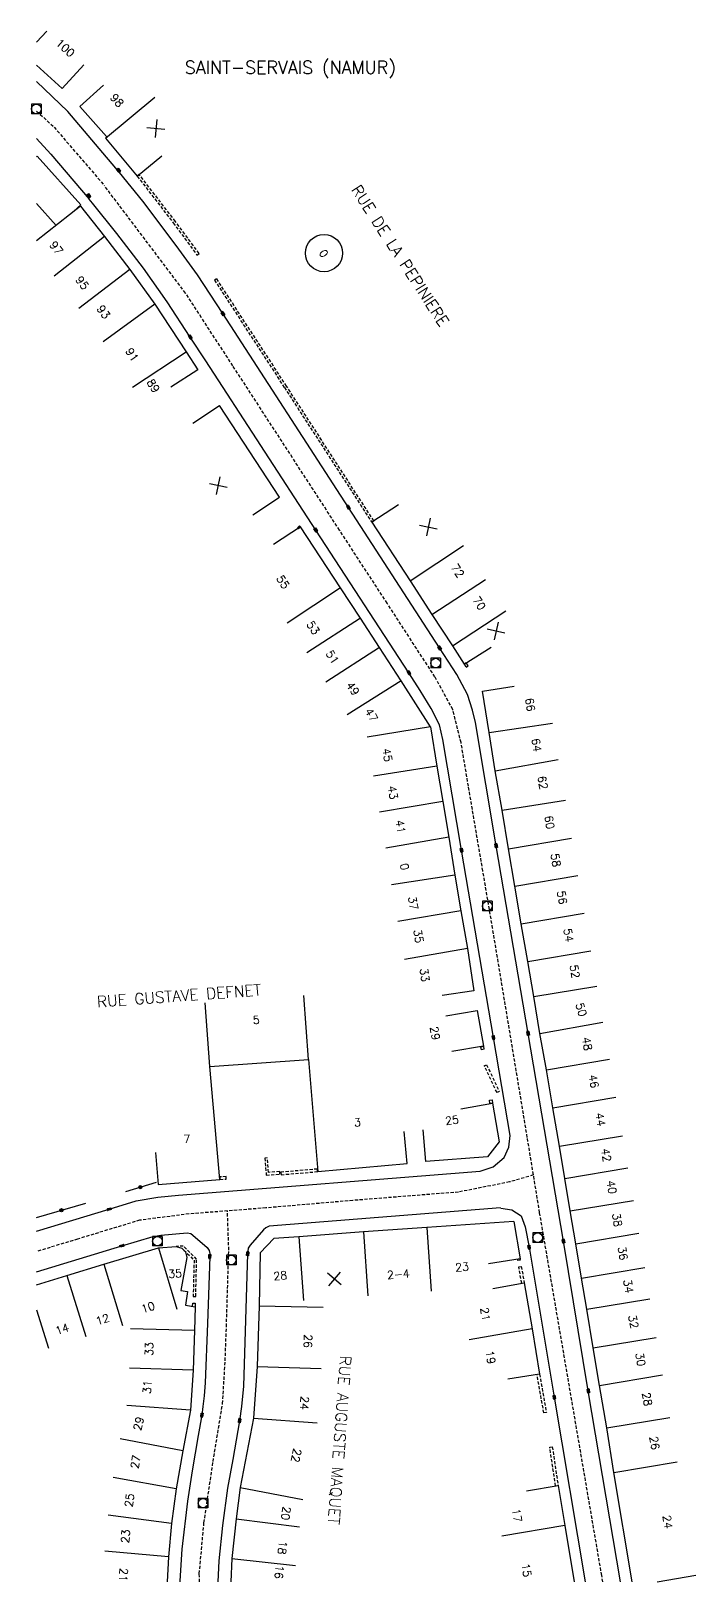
# Model space of a CAD drawing. Header units: millimetres. Extents: x 184999 to 186001, y 128999 to 130000.
# Drawn here: x 184999.1 to 185103.1, y 129000 to 129242.3 of the extents above; entities that cross this region are included whole.
import ezdxf
from ezdxf.enums import TextEntityAlignment as Align

# ---------------------------------------------------------------- set-up
doc = ezdxf.new("R2010")
doc.units = ezdxf.units.MM
doc.linetypes.add('DASHED', pattern=[0.75, 0.5, -0.25])
doc.layers.get('0').update_dxf_attribs({"linetype": 'CONTINUOUS'})
for name, color, linetype in [('W0001', 6, 'DASHED'), ('W0008', 7, 'CONTINUOUS'), ('W0100', 7, 'CONTINUOUS'), ('W0112', 1, 'DASHED'), ('W0322', 7, 'CONTINUOUS'), ('W0400', 7, 'CONTINUOUS'), ('W0420', 7, 'CONTINUOUS'), ('W0980', 7, 'CONTINUOUS'), ('W0989', 7, 'CONTINUOUS'), ('W0991', 7, 'CONTINUOUS'), ('W1102', 7, 'CONTINUOUS')]:
    doc.layers.add(name, color=color, linetype=linetype)
doc.styles.get("Standard").update_dxf_attribs({"font": 'romans.shx', "width": 0.85})

# ---------------------------------------------------------------- blocks, each defined once
blk = doc.blocks.new('T400')
for p, q in [((-0.15, 0.3), (0.15, 0.3)), ((-0.15, -0.25), (-0.15, 0.3)), ((-0.15, 0.15), (0.15, 0.15)), ((-0.15, 0), (0.15, 0)), ((0.15, 0.3), (0.15, -0.25)), ((-0.15, -0.15), (0.15, -0.15)), ((-0.15, -0.25), (-0.15, -0.3)), ((-0.15, -0.3), (0.15, -0.3)), ((0.15, -0.3), (0.15, -0.25))]:
    blk.add_line(p, q)
blk = doc.blocks.new('T420')
for p, q in [((0.75, 0.75), (-0.75, 0.75)), ((-0.75, 0.75), (-0.75, -0.75)), ((0.75, 0.75), (0.75, -0.75)), ((0.75, -0.75), (-0.75, -0.75))]:
    blk.add_line(p, q)
blk.add_ellipse((0, 0), major_axis=(-0.53, 0.53), ratio=1, start_param=3.926991, end_param=10.210176)
blk = doc.blocks.new('t322o')
at = {"color": 0, "linetype": 'Continuous'}
for radius in [0.25, 0.15]:
    blk.add_circle((0, 0), radius, dxfattribs=at)
blk = doc.blocks.new('t991o')
at = {"color": 0, "linetype": 'Continuous'}
for p, q in [((-1, 1), (1, -1)), ((-1, -1), (1, 1))]:
    blk.add_line(p, q, dxfattribs=at)

msp = doc.modelspace()

# ---------------------------------------------------------------- linework, layer by layer
at = {"layer": 'W0001'}
for points in [[(185000, 129229.78), (185002.74, 129227.27), (185010.6, 129218.13)], [(185088.51, 129000), (185088.34, 129001.02), (185078.63, 129057.71), (185076.7, 129069.46), (185071.28, 129102.12), (185069.75, 129111.09), (185067.5, 129124.32), (185066.35, 129131.12), (185065.05, 129136.31), (185062.27, 129141.39), (185054.8, 129152.89), (185047.35, 129164.32), (185030.69, 129189.97), (185023.28, 129201.35), (185010.6, 129218.13)], [(185077.66, 129063.58), (185073.94, 129062.49), (185065.95, 129060.91), (185049.43, 129059.6), (185035.83, 129058.43), (185023.83, 129057.5), (185016.11, 129056.51), (185006.41, 129053.57), (185000, 129051.62)], [(185025.46, 129000), (185025.43, 129001.3), (185026.16, 129009.25), (185027.59, 129018.82), (185029.07, 129027.86), (185029.48, 129034.56), (185029.67, 129039.87), (185030.04, 129051.85), (185029.83, 129057.96)]]:
    msp.add_lwpolyline(points, dxfattribs=at)
at = {"layer": 'W0008'}
for points in [[(185012.98, 129220.21), (185004.86, 129229.74), (185000, 129234.4)], [(185000, 129225.48), (185002.25, 129223.04), (185008.23, 129216.05)], [(185091.29, 129000), (185086.24, 129029.84), (185082.35, 129053.25), (185076.84, 129085.71), (185071.84, 129115.02), (185068.58, 129134.29), (185068.16, 129136.21), (185067.37, 129138.62), (185065.68, 129141.79), (185063, 129145.91), (185048.74, 129167.88), (185029.13, 129198.14), (185025.14, 129204.21), (185021.81, 129208.81), (185016.59, 129215.7), (185012.98, 129220.21)], [(185000, 129054.8), (185011.34, 129058.24), (185015.58, 129059.54), (185018.93, 129060.12), (185022.18, 129060.42), (185069.32, 129064.17), (185071.39, 129064.83), (185073.1, 129066.31), (185073.83, 129067.95), (185074.03, 129069.73), (185071.41, 129085.06), (185066.43, 129114.33), (185063.5, 129131.63), (185062.96, 129133.88), (185061.67, 129136.48), (185059.96, 129139.29), (185058.2, 129142.04), (185043.64, 129164.34), (185026.43, 129190.77), (185024.01, 129194.49), (185020.41, 129200), (185016.69, 129205.23), (185012.53, 129210.65), (185008.76, 129215.39), (185008.23, 129216.05)], [(185072.53, 129058.43), (185036.34, 129055.58), (185035.83, 129055.33), (185035.48, 129055.03), (185033.37, 129052.64), (185033.07, 129052.15), (185032.99, 129051.27), (185032.34, 129030.6), (185032.04, 129027.41), (185031.73, 129025.2), (185030.69, 129019.13), (185029.86, 129014.67), (185029.06, 129008.82), (185028.51, 129003.29), (185028.34, 129000)], [(185072.59, 129058.41), (185074.3, 129058.12), (185075.75, 129057.19), (185076.39, 129055.48), (185076.98, 129052.32), (185080.92, 129028.86), (185085.74, 129000)], [(185000, 129048.44), (185013.34, 129052.52), (185018.21, 129053.95), (185019.42, 129054.19), (185023.51, 129054.55), (185024.09, 129054.46), (185024.41, 129054.17), (185026.65, 129052.27), (185026.97, 129051.77), (185027.1, 129051.29), (185027.07, 129050.85), (185026.72, 129040.38), (185026.35, 129031.13), (185026.19, 129029.08), (185026.01, 129027.4), (185025.83, 129026.08), (185025.25, 129022.9), (185024.3, 129017.37), (185023.6, 129012.65), (185022.71, 129005.14), (185022.39, 129000.2), (185022.39, 129000)]]:
    msp.add_lwpolyline(points, dxfattribs=at)
at = {"layer": 'W0100'}
for p, q in [((185004, 129233.31), (185007.38, 129237)), ((185006.74, 129230.48), (185010.48, 129233.81)), ((185010.92, 129225.79), (185006.74, 129230.48)), ((185000, 129215.36), (185003.08, 129211.93)), ((185024.43, 129181.03), (185028.61, 129183.77)), ((185018.6, 129067.09), (185019, 129062.1))]:
    msp.add_line(p, q, dxfattribs=at)
for points in [[(185004, 129233.31), (185000, 129236.98)], [(185010.79, 129225.58), (185015.73, 129219.62), (185019.57, 129222.82)], [(185000, 129222.66), (185000.09, 129222.74), (185006.92, 129215.14), (185005.31, 129213.7)], [(185006.87, 129214.92), (185010.59, 129210.21), (185014.56, 129205.04), (185018.48, 129199.64), (185023.37, 129192.15), (185025.18, 129189.38), (185021, 129186.64)], [(185033.79, 129166.73), (185037.97, 129169.47), (185028.61, 129183.77)], [(185056.57, 129168.29), (185052.39, 129165.54), (185058.37, 129156.41), (185061.8, 129151.14), (185065, 129146.25), (185066.83, 129143.38), (185071.05, 129146.06)], [(185061.55, 129133.59), (185057.01, 129140.78), (185053.6, 129146.01), (185050.65, 129150.58), (185047.5, 129155.31), (185041.23, 129164.82), (185037.05, 129162.07)], [(185093.11, 129000), (185090.25, 129017.1), (185089.11, 129024.07), (185087.97, 129030.67), (185087, 129036.59), (185086, 129042.6), (185085.19, 129047.48), (185084.27, 129052.82), (185083.42, 129057.99), (185082.56, 129063.05), (185081.73, 129068.09), (185080.7, 129074.06), (185079.68, 129079.99), (185078.66, 129085.71), (185077.71, 129091.44), (185076.76, 129096.91), (185075.74, 129102.8), (185074.73, 129108.69), (185073.76, 129114.55), (185072.78, 129120.55), (185071.67, 129126.72), (185070.76, 129132.7), (185069.71, 129139.17), (185074.64, 129139.97)], [(185061.55, 129133.59), (185062.55, 129127.47), (185063.48, 129121.92), (185064.45, 129116.37), (185065.36, 129110.44), (185066.32, 129104.86), (185067.35, 129098.96), (185068.33, 129092.35), (185063.38, 129091.62)], [(185063.96, 129088.43), (185068.89, 129089.26), (185069.84, 129083.68), (185064.91, 129082.85)], [(185019, 129062.1), (185028.65, 129062.88), (185027.07, 129080.51), (185042.52, 129081.64), (185043.94, 129064.11), (185057.9, 129065.4), (185057.44, 129070.37)], [(185066.33, 129073.94), (185071.26, 129074.79), (185072.3, 129068.77), (185070.46, 129066.44), (185060.83, 129065.67), (185060.43, 129070.65)], [(185074.61, 129056.31), (185061.01, 129055.4), (185051.08, 129054.69), (185040.97, 129053.92), (185037.06, 129053.66), (185034.96, 129051.42), (185034.77, 129043.15), (185034.48, 129033.66), (185033.9, 129025.57), (185031.82, 129014.75), (185031.2, 129009.84), (185030.54, 129003.67), (185030.37, 129000)], [(185074.6, 129056.32), (185075.57, 129050.5), (185070.64, 129049.68)], [(185000, 129046.42), (185004.74, 129047.89), (185010.52, 129049.65), (185019.06, 129052.21), (185021.81, 129052.43), (185022.71, 129052.17), (185023.28, 129051.56), (185023.46, 129050.68), (185022.56, 129045.53), (185023.58, 129045.37), (185023.27, 129043.27), (185024.78, 129043), (185024.68, 129039.27), (185024.49, 129033.09), (185024.05, 129026.84), (185022.87, 129020.51), (185021.81, 129014.57), (185021.1, 129009.14), (185020.64, 129003.93), (185020.42, 129000)], [(185071.3, 129045.86), (185076.23, 129046.72), (185077.48, 129039.57), (185078.61, 129032.48), (185073.67, 129031.69)], [(185076.59, 129014.22), (185081.52, 129015.05), (185082.57, 129008.82), (185084.03, 129000)]]:
    msp.add_lwpolyline(points, dxfattribs=at)
at = {"layer": 'W0112'}
for p, q in [((185010.97, 129225.73), (185010.92, 129225.79)), ((185015.73, 129219.62), (185021.36, 129212.33)), ((185021.36, 129212.33), (185025.07, 129207.3)), ((185027.8, 129203.38), (185038.73, 129186.6)), ((185038.73, 129186.6), (185052.39, 129165.54)), ((185041.08, 129164.98), (185040.79, 129164.7)), ((185041.23, 129164.82), (185041.08, 129164.98)), ((185066.83, 129143.38), (185067.14, 129142.91)), ((185067.14, 129142.91), (185067.48, 129143.14)), ((185069.93, 129083.23), (185069.54, 129083.15)), ((185069.84, 129083.68), (185069.93, 129083.23)), ((185070.34, 129080.81), (185072.33, 129076.62)), ((185071.26, 129074.79), (185070.86, 129074.76)), ((185071.21, 129075.3), (185071.26, 129074.79)), ((185072.33, 129076.62), (185071.97, 129076.45)), ((185035.66, 129066.22), (185035.9, 129063.55)), ((185028.65, 129062.88), (185029.65, 129062.95)), ((185029.65, 129062.95), (185029.63, 129063.35)), ((185035.9, 129063.55), (185038.03, 129063.71)), ((185038.22, 129063.62), (185043.93, 129064.11)), ((185043.93, 129064.11), (185043.9, 129064.51)), ((185022.93, 129052.48), (185021.81, 129052.43)), ((185023.01, 129051.85), (185024.62, 129050.28)), ((185075.21, 129050.23), (185075.18, 129050.44)), ((185075.59, 129050.37), (185075.57, 129050.5)), ((185075.59, 129050.37), (185075.61, 129050.29)), ((185075.61, 129050.29), (185075.21, 129050.23)), ((185075.76, 129049.3), (185076.23, 129046.72)), ((185024.81, 129043.56), (185024.79, 129043)), ((185079.29, 129026.41), (185078.22, 129032.41)), ((185078.61, 129032.48), (185079.68, 129026.49)), ((185079.68, 129026.49), (185079.29, 129026.41)), ((185080.61, 129021.12), (185081.49, 129015.23)), ((185081.49, 129015.23), (185081.52, 129015.05))]:
    msp.add_line(p, q, dxfattribs=at)
for points in [[(185021.68, 129212.57), (185016.04, 129219.87), (185015.73, 129219.62)], [(185025.07, 129207.3), (185025.4, 129207.54), (185021.68, 129212.57)], [(185039.07, 129186.82), (185028.13, 129203.6), (185027.8, 129203.38)], [(185052.39, 129165.54), (185052.72, 129165.76), (185039.07, 129186.82)], [(185040.79, 129164.7), (185040.95, 129164.54), (185041.23, 129164.82)], [(185067.48, 129143.14), (185067.15, 129143.6), (185066.83, 129143.38)], [(185069.54, 129083.15), (185069.45, 129083.6), (185069.84, 129083.68)], [(185071.97, 129076.45), (185069.98, 129080.64), (185070.34, 129080.81)], [(185070.86, 129074.76), (185070.81, 129075.27), (185071.21, 129075.3)], [(185036.26, 129063.98), (185036.06, 129066.25), (185035.66, 129066.22)], [(185029.63, 129063.35), (185028.62, 129063.28), (185028.65, 129062.88)], [(185038.03, 129063.71), (185038, 129064.11), (185036.26, 129063.98)], [(185043.9, 129064.51), (185038.18, 129064.02), (185038.22, 129063.62)], [(185024.87, 129044.6), (185025.02, 129050.44), (185022.93, 129052.48)], [(185024.62, 129050.28), (185024.47, 129044.61), (185024.87, 129044.6)], [(185075.83, 129046.65), (185075.37, 129049.23), (185075.76, 129049.3)], [(185024.39, 129043.07), (185024.41, 129043.58), (185024.81, 129043.56)], [(185081.12, 129014.99), (185080.21, 129021.06), (185080.61, 129021.12)]]:
    msp.add_lwpolyline(points, dxfattribs=at)
at = {"layer": 'W0322'}
for p, q in [((185013.93, 129061), (185018.76, 129062.44)), ((185000, 129056.93), (185007.68, 129059.19))]:
    msp.add_line(p, q, dxfattribs=at)
at = {"layer": 'W1102'}
for p, q in [((185000, 129240.57), (185001.6, 129242.29)), ((185010.79, 129225.58), (185018.48, 129231.96)), ((185006.87, 129214.92), (185000, 129209.51)), ((185010.59, 129210.21), (185002.74, 129204.01)), ((185014.56, 129205.04), (185006.62, 129198.95)), ((185018.48, 129199.64), (185010.39, 129193.76)), ((185015, 129186.68), (185023.37, 129192.15)), ((185058.37, 129156.41), (185066.73, 129161.9)), ((185047.5, 129155.31), (185039.17, 129149.77)), ((185061.8, 129151.14), (185070.19, 129156.6)), ((185050.65, 129150.58), (185042.25, 129145.14)), ((185065, 129146.25), (185073.37, 129151.73)), ((185053.6, 129146.01), (185045.23, 129140.55)), ((185057.01, 129140.78), (185048.55, 129135.45)), ((185061.55, 129133.59), (185051.68, 129131.98)), ((185070.76, 129132.7), (185080.65, 129134.19)), ((185071.67, 129126.72), (185081.51, 129128.49)), ((185062.55, 129127.47), (185052.68, 129125.86)), ((185063.48, 129121.92), (185053.61, 129120.28)), ((185072.78, 129120.55), (185082.65, 129122.16)), ((185064.45, 129116.37), (185054.6, 129114.64)), ((185073.76, 129114.55), (185083.62, 129116.19)), ((185065.36, 129110.44), (185055.48, 129108.92)), ((185074.73, 129108.69), (185084.59, 129110.38)), ((185066.32, 129104.86), (185056.46, 129103.18)), ((185075.74, 129102.8), (185085.6, 129104.5)), ((185067.35, 129098.96), (185057.5, 129097.23)), ((185076.76, 129096.91), (185086.61, 129098.62)), ((185042.52, 129081.64), (185041.79, 129091.62)), ((185077.71, 129091.44), (185087.57, 129093.08)), ((185027.07, 129080.51), (185026.34, 129090.48)), ((185078.66, 129085.71), (185088.5, 129087.46)), ((185079.68, 129079.99), (185089.53, 129081.7)), ((185080.7, 129074.06), (185090.56, 129075.76)), ((185081.73, 129068.09), (185091.6, 129069.71)), ((185082.56, 129063.05), (185092.42, 129064.71)), ((185083.42, 129057.99), (185093.28, 129059.62)), ((185061.01, 129055.4), (185061.67, 129045.43)), ((185040.97, 129053.92), (185041.73, 129043.95)), ((185051.08, 129054.69), (185051.79, 129044.72)), ((185084.27, 129052.82), (185094.13, 129054.51)), ((185019.06, 129052.21), (185021.93, 129042.63)), ((185004.74, 129047.89), (185007.71, 129038.34)), ((185010.52, 129049.65), (185013.43, 129040.08)), ((185085.19, 129047.48), (185095.05, 129049.13)), ((185034.77, 129043.15), (185044.77, 129042.92)), ((185086, 129042.6), (185095.87, 129044.24)), ((185000, 129042.53), (185001.84, 129036.51)), ((185024.68, 129039.27), (185014.69, 129039.54)), ((185077.48, 129039.57), (185067.63, 129037.85)), ((185087, 129036.59), (185096.87, 129038.21)), ((185024.49, 129033.09), (185014.5, 129033.39)), ((185034.48, 129033.66), (185044.48, 129033.36)), ((185087.97, 129030.67), (185097.83, 129032.37)), ((185024.05, 129026.84), (185014.08, 129027.55)), ((185033.9, 129025.57), (185043.87, 129024.85)), ((185089.11, 129024.07), (185098.98, 129025.68)), ((185022.87, 129020.51), (185013.04, 129022.35)), ((185090.25, 129017.1), (185100.11, 129018.75)), ((185021.81, 129014.57), (185011.96, 129016.33)), ((185031.82, 129014.75), (185041.64, 129012.87)), ((185021.1, 129009.14), (185011.18, 129010.44)), ((185031.2, 129009.84), (185041.12, 129008.59)), ((185082.57, 129008.82), (185072.71, 129007.16)), ((185020.64, 129003.93), (185010.68, 129004.8)), ((185030.54, 129003.67), (185040.48, 129002.6)), ((185097, 129000), (185103.07, 129001.04))]:
    msp.add_line(p, q, dxfattribs=at)
msp.add_circle((185044.93, 129207.59), 2.91, dxfattribs=at)

# ---------------------------------------------------------------- block references
at = {"layer": 'W0322'}
for p, rotation in [((185016.21, 129061.68), 16.5345661004005), ((185003.89, 129058.07), 16.40379897419598)]:
    msp.add_blockref('t322o', p, dxfattribs=dict(at, rotation=rotation))
at = {"layer": 'W0400'}
for p, rotation in [((185012.82, 129220.55), 39.73022275161932), ((185008.17, 129216.56), 39.86684214185923), ((185029.13, 129198.14), 212.9372618934692), ((185024.01, 129194.49), 32.98684515194286), ((185048.74, 129167.88), 212.9852903974875), ((185043.64, 129164.34), 33.13995685559843), ((185063, 129145.91), 213.0302094757349), ((185058.2, 129142.04), 32.65159399736585), ((185066.43, 129114.33), 9.645667515212262), ((185071.84, 129115.02), 189.6711078813277), ((185071.41, 129085.06), 9.70115394112569), ((185076.84, 129085.71), 189.6313244305838), ((185011.34, 129058.24), 286.9101009260996), ((185013.34, 129052.52), 106.9926448409098), ((185082.35, 129053.25), 189.4486810243967), ((185027.07, 129050.85), 356.6082679793122), ((185032.99, 129051.27), 175.1101964237536), ((185076.98, 129052.32), 10.59264501662269), ((185080.92, 129028.86), 9.51307098549977), ((185086.24, 129029.84), 189.5891288637869), ((185025.83, 129026.08), 352.1875259330619), ((185031.73, 129025.2), 172.0649717230541)]:
    msp.add_blockref('T400', p, dxfattribs=dict(at, rotation=rotation))
at = {"layer": 'W0420'}
for p in [(184999.95, 129230.12), (185062.38, 129143.55), (185070.46, 129105.59), (185018.89, 129053.24), (185078.31, 129053.79), (185030.42, 129050.3), (185026.03, 129012.31)]:
    msp.add_blockref('T420', p, dxfattribs=at)
at = {"layer": 'W0991'}
for p, rotation in [((185018.64, 129227.07), 309.6778093301847), ((185028.42, 129171.27), 123.2050766635369), ((185061.23, 129164.82), 303.2451860013672), ((185071.83, 129148.57), 302.3758141084829), ((185046.55, 129047.33), 184.3589867254871)]:
    msp.add_blockref('t991o', p, dxfattribs=dict(at, rotation=rotation))

# ---------------------------------------------------------------- texts
at = {"layer": 'W0980'}
msp.add_text('SAINT-SERVAIS (NAMUR)', height=2, dxfattribs=at).set_placement((185039.66, 129236.47), align=Align.MIDDLE)
at = {"layer": 'W0989'}
for s, rotation, p in [('RUE DE LA PEPINIERE', 302.9637, (185056.83, 129207.2)), ('RUE GUSTAVE DEFNET', 4.1936, (185022.27, 129091.58)), ('RUE AUGUSTE MAQUET', 265.8817, (185047.29, 129022.16))]:
    msp.add_text(s, height=1.75, rotation=rotation, dxfattribs=at).set_placement(p, align=Align.MIDDLE)
at = {"layer": 'W0991'}
for s, rotation, p in [('100', 317.4856, (185004.49, 129239.65)), ('98', 311.6844, (185012.56, 129231.46)), ('97', 308.2586, (185003.08, 129208.41)), ('0', 123.0834, (185044.89, 129207.54)), ('95', 307.4983, (185007.13, 129202.96)), ('93', 306.0193, (185010.47, 129198.4)), ('91', 303.1316, (185014.93, 129191.73)), ('89', 303.2051, (185018.24, 129186.86)), ('55', 303.3893, (185038.52, 129156.22)), ('72', 303.0653, (185065.83, 129157.98)), ('70', 303.2021, (185069.19, 129152.89)), ('53', 303.6285, (185043.24, 129149.07)), ('51', 302.9348, (185046.25, 129144.49)), ('49', 303.1122, (185049.44, 129139.58)), ('66', 279.2381, (185077.15, 129137.06)), ('47', 302.1967, (185052.34, 129135.46)), ('64', 278.5932, (185078.14, 129130.75)), ('45', 279.2912, (185054.83, 129129.2)), ('62', 280.2242, (185079.11, 129124.88)), ('43', 279.446, (185055.69, 129123.34)), ('41', 279.9668, (185056.9, 129118.01)), ('60', 279.2443, (185080.18, 129118.68)), ('58', 279.4468, (185081.15, 129112.77)), ('0', 279.6746, (185057.53, 129111.74)), ('37', 279.6746, (185058.86, 129106.04)), ('56', 279.7512, (185082.14, 129106.93)), ('35', 279.9615, (185059.7, 129100.87)), ('54', 279.7756, (185083.15, 129101.05)), ('33', 278.4228, (185060.66, 129094.83)), ('52', 279.8551, (185084.13, 129095.38)), ('50', 286.5377, (185085.14, 129089.42)), ('5', 4.1936, (185034.32, 129087.81)), ('29', 279.6091, (185062.28, 129085.72)), ('48', 280.105, (185086.06, 129084.08)), ('46', 279.8277, (185087.09, 129078.22)), ('3', 5.2717, (185050.15, 129071.81)), ('25', 7.8294, (185064.93, 129072.14)), ('44', 279.7601, (185088.12, 129072.26)), ('7', 4.6118, (185023.51, 129069.22)), ('42', 279.3328, (185089.05, 129066.7)), ('40', 279.6001, (185089.89, 129061.68)), ('38', 279.3819, (185090.75, 129056.55)), ('36', 279.7341, (185091.63, 129051.34)), ('35', 4.6261, (185021.65, 129048.18)), ('28', 5.8463, (185038.09, 129047.85)), ('2-4', 4.089, (185056.54, 129048.07)), ('23', 5.6687, (185066.5, 129049.21)), ('34', 279.4924, (185092.5, 129046.19)), ('10', 16.7054, (185017.41, 129042.91)), ('12', 16.9093, (185010.3, 129041.01)), ('21', 279.9383, (185070.14, 129041.83)), ('32', 281.8237, (185093.29, 129040.65)), ('14', 17.2746, (185003.99, 129039.5)), ('26', 268.2405, (185042.42, 129037.63)), ('33', 88.2714, (185017.59, 129036.39)), ('19', 279.053, (185070.96, 129035.1)), ('30', 279.3305, (185094.39, 129034.76)), ('31', 85.9244, (185017.29, 129030.46)), ('24', 265.8835, (185041.87, 129027.96)), ('28', 279.8062, (185095.44, 129028.56)), ('29', 75.9513, (185015.95, 129024.74)), ('26', 279.2378, (185096.59, 129021.71)), ('27', 79.9012, (185015.45, 129018.77)), ('22', 257.7837, (185040.6, 129019.76)), ('25', 82.5216, (185014.51, 129012.77)), ('20', 262.7991, (185038.97, 129010.73)), ('17', 279.5639, (185075.1, 129010.41)), ('24', 279.4967, (185098.63, 129009.38)), ('23', 84.9825, (185013.89, 129007.14)), ('18', 263.8689, (185038.43, 129005.36)), ('21', 266.8641, (185013.58, 129001.11)), ('16', 264.0594, (185037.93, 129001.55)), ('15', 279.4255, (185076.58, 129001.85))]:
    msp.add_text(s, height=1.25, rotation=rotation, dxfattribs=at).set_placement(p, align=Align.MIDDLE)

doc.saveas('drawing.dxf')
